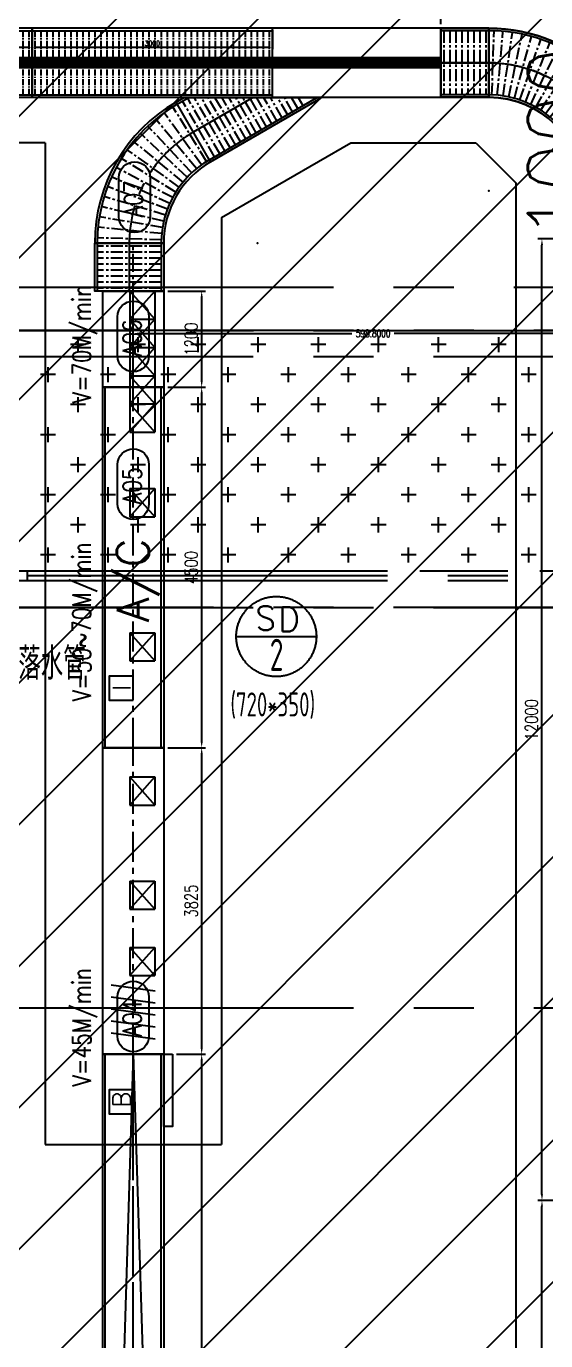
# Model space of a CAD drawing. Extents: x -40736 to 367926, y -65544 to 37405.
# Drawn here: x 344458 to 345106, y -52258 to -50618 of the extents above; entities that cross this region are included whole.
import ezdxf
from ezdxf.enums import TextEntityAlignment as Align

# ---------------------------------------------------------------- set-up
doc = ezdxf.new("R2010")
doc.units = 0
doc.header["$LTSCALE"] = 600
doc.header["$MEASUREMENT"] = 0
for name, pattern in [('CENTER', [2, 1.25, -0.25, 0.25, -0.25]), ('CENTER2', [1.125, 0.75, -0.125, 0.125, -0.125]), ('PHANTOM', [2.5, 1.25, -0.25, 0.25, -0.25, 0.25, -0.25])]:
    doc.linetypes.add(name, pattern=pattern)
doc.layers.get('0').update_dxf_attribs({"linetype": 'CONTINUOUS'})
doc.layers.get('DEFPOINTS').update_dxf_attribs({"linetype": 'CONTINUOUS'})
for name, color, linetype in [('0-1F_OHCV', 6, 'CONTINUOUS'), ('0-CV-DIM', 3, 'CONTINUOUS'), ('0-入荷', 11, 'CONTINUOUS'), ('0-架台', 232, 'CONTINUOUS'), ('0-機台細部', 7, 'CONTINUOUS'), ('0-機號', 4, 'CONTINUOUS'), ('0-滾筒細部', 3, 'CONTINUOUS'), ('0-記號', 3, 'CONTINUOUS'), ('底圖', 253, 'CONTINUOUS'), ('規劃圖', 253, 'CONTINUOUS')]:
    doc.layers.add(name, color=color, linetype=linetype)
doc.styles.add('AEH', font='SIMPLEX.SHX', dxfattribs={"bigfont": 'AE.SHX'})
doc.styles.add('CHINESET', font='ISOCP.SHX', dxfattribs={"width": 0.7, "bigfont": 'CHINESET.SHX'})
doc.styles.get("Standard").update_dxf_attribs({"font": 'txt.shx', "width": 0.75, "bigfont": 'chineset.shx'})
doc.dimstyles.get("Standard").update_dxf_attribs({"dimtxt": 0.18, "dimasz": 0.18, "dimexe": 0.18, "dimexo": 0.0625, "dimgap": 0.09, "dimtad": 0, "dimtih": 1, "dimtoh": 1, "dimdec": 4, "dimzin": 0, "dimdsep": 46, "dimtxsty": 'Standard', "dimcen": 0.09, "dimadec": 0, "dimazin": 0, "dimtfac": 1, "dimtdec": 4, "dimtofl": 0, "dimtmove": 0, "dimatfit": 3, "dimfxl": 0, "dimtolj": 1, "dimtzin": 0, "dimarcsym": 0})

# ---------------------------------------------------------------- blocks, each defined once
blk = doc.blocks.new('90curve')
for p, q in [((-1170, 0), (-2030, 0)), ((0, -1170), (0, -2030))]:
    blk.add_line(p, q)
for points in [[(-2030, 0), (-1170, 0), (-1170, 600), (-2030, 600)], [(0, -2030), (600, -2030), (600, -1170), (0, -1170)]]:
    blk.add_lwpolyline(points, close=True)
for radius in [2030, 1170]:
    blk.add_arc((0, 0), radius, 180, 270)
at = {"linetype": 'CENTER'}
blk.add_arc((0, 0), 1600, 180, 270, dxfattribs=at)
blk.add_point((0, 0))
blk = doc.blocks.new('*D396')
at = {"layer": '0-CV-DIM', "color": 0, "lineweight": -2}
for p, q in [((7019, 9214), (7019, 9721)), ((14444, 9214), (14444, 9721)), ((7094, 9671), (14369, 9671))]:
    blk.add_line(p, q, dxfattribs=at)
at = {"layer": '0-CV-DIM', "color": 0}
for points in [[(7094, 9683), (7094, 9658), (7019, 9671)], [(14369, 9683), (14369, 9658), (14444, 9671)]]:
    blk.add_solid(points, dxfattribs=at)
at = {"layer": 'DEFPOINTS', "color": 0}
for p in [(14444, 9671), (7019, 9164), (14444, 9164)]:
    blk.add_point(p, dxfattribs=at)
at = {"layer": '0-CV-DIM', "color": 0, "insert": (10731, 9801), "char_height": 160, "attachment_point": 5}
blk.add_mtext('\\A1;7425', dxfattribs=at)
blk = doc.blocks.new('*D397')
at = {"layer": '0-CV-DIM', "color": 0, "lineweight": -2}
for p, q in [((14444, 9214), (14444, 9721)), ((26444, 9214), (26444, 9721)), ((14519, 9671), (26369, 9671))]:
    blk.add_line(p, q, dxfattribs=at)
at = {"layer": '0-CV-DIM', "color": 0}
for points in [[(14519, 9683), (14519, 9658), (14444, 9671)], [(26369, 9683), (26369, 9658), (26444, 9671)]]:
    blk.add_solid(points, dxfattribs=at)
at = {"layer": 'DEFPOINTS', "color": 0}
for p in [(26444, 9671), (14444, 9164), (26444, 9164)]:
    blk.add_point(p, dxfattribs=at)
at = {"layer": '0-CV-DIM', "color": 0, "insert": (20444, 9801), "char_height": 160, "attachment_point": 5}
blk.add_mtext('\\A1;12000', dxfattribs=at)
blk = doc.blocks.new('CURVE_90')
for p, q in [((1600, 1170), (1600, 2030)), ((1600, 2000), (2200, 2000)), ((1600, 1200), (2200, 1200)), ((430, 0), (-430, 0)), ((-400, 0), (-400, -600)), ((400, 0), (400, -600))]:
    blk.add_line(p, q)
at = {"color": 1}
for p, q in [((1600, 1600), (2200, 1600)), ((0, 0), (0, -600))]:
    blk.add_line(p, q, dxfattribs=at)
for points in [[(1600, 1170), (2200, 1170), (2200, 2030), (1600, 2030)], [(-430, 0), (-430, -600), (430, -600), (430, 0)]]:
    blk.add_lwpolyline(points, close=True)
for radius in [2030, 2000, 1200, 1170]:
    blk.add_arc((1600, 0), radius, 90, 180)
at = {"color": 1, "linetype": 'CENTER'}
blk.add_arc((1600, 0), 1600, 90, 180, dxfattribs=at)
blk.add_point((1600, 0))
at = {"layer": '0-滾筒細部', "color": 1, "linetype": 'CENTER', "ltscale": 0.2}
for p, q in [((1416, 1186), (1294, 1976)), ((1488, 1195), (1414, 1991)), ((1561, 1199), (1535, 1999)), ((1638, 1200), (1638, 2000)), ((1712, 1200), (1712, 2000)), ((1788, 1200), (1788, 2000)), ((1862, 1200), (1862, 2000)), ((1938, 1200), (1938, 2000)), ((2012, 1200), (2012, 2000)), ((2088, 1200), (2088, 2000)), ((2162, 1200), (2162, 2000)), ((1138, 1107), (830, 1846)), ((1206, 1133), (943, 1889)), ((1275, 1155), (1058, 1925)), ((1345, 1173), (1175, 1954)), ((946, 1006), (510, 1677)), ((1008, 1044), (613, 1740)), ((1072, 1078), (720, 1796)), ((829, 920), (316, 1533)), ((886, 965), (411, 1608)), ((724, 820), (140, 1367)), ((775, 872), (225, 1453)), ((632, 709), (-14, 1181)), ((676, 766), (60, 1277)), ((591, 649), (-82, 1082)), ((520, 523), (-200, 871)), ((553, 587), (-144, 978)), ((490, 456), (-250, 761)), ((443, 319), (-328, 532)), ((465, 389), (-292, 648)), ((426, 249), (-357, 415)), ((405, 106), (-392, 176)), ((413, 178), (-378, 296)), ((401, 39), (-399, 65)), ((-400, -38), (400, -38)), ((-400, -112), (400, -112)), ((-400, -188), (400, -188)), ((-400, -262), (400, -262)), ((-400, -338), (400, -338)), ((-400, -413), (400, -413)), ((-400, -488), (400, -488)), ((-400, -563), (400, -563))]:
    blk.add_line(p, q, dxfattribs=at)
blk = doc.blocks.new('*D404')
at = {"layer": '0-CV-DIM', "color": 0, "lineweight": -2}
for p, q in [((29124, 49034), (29696, 49034)), ((29646, 48959), (29646, 11009)), ((29124, 10934), (29696, 10934))]:
    blk.add_line(p, q, dxfattribs=at)
at = {"layer": '0-CV-DIM', "color": 0}
for points in [[(29633, 48959), (29658, 48959), (29646, 49034)], [(29633, 11009), (29658, 11009), (29646, 10934)]]:
    blk.add_solid(points, dxfattribs=at)
at = {"layer": 'DEFPOINTS', "color": 0}
for p in [(29074, 49034), (29074, 10934), (29646, 10934)]:
    blk.add_point(p, dxfattribs=at)
at = {"layer": '0-CV-DIM', "color": 0, "insert": (29516, 29984), "char_height": 160, "attachment_point": 5, "rotation": 90}
blk.add_mtext('\\A1;38100', dxfattribs=at)
blk = doc.blocks.new('*D92')
at = {"layer": '0-滾筒細部', "color": 0, "lineweight": -2}
for p, q in [((0, 840), (0, 600)), ((3000, 840), (3000, 600)), ((2970, 620), (30, 620))]:
    blk.add_line(p, q, dxfattribs=at)
at = {"layer": '0-滾筒細部', "color": 0}
for points in [[(30, 625), (30, 615), (0, 620)], [(2970, 625), (2970, 615), (3000, 620)]]:
    blk.add_solid(points, dxfattribs=at)
at = {"layer": 'DEFPOINTS', "color": 0}
for p in [(0, 860), (3000, 860), (0, 620)]:
    blk.add_point(p, dxfattribs=at)
at = {"layer": '0-滾筒細部', "color": 0, "insert": (1500, 672), "char_height": 64, "attachment_point": 5}
blk.add_mtext('\\A1;3000', dxfattribs=at)
blk = doc.blocks.new('roller_FF_800')
at = {"color": 1, "linetype": 'CENTER', "ltscale": 0.1}
blk.add_line((0, -400), (0, 400), dxfattribs=at)
blk = doc.blocks.new('platform')
at = {"layer": '0-架台'}
for p, q in [((35900, -13094), (34715, -13094)), ((35900, -13094), (35900, -25594)), ((38100, -14024), (39715, -13094)), ((39715, -13094), (41276, -13094)), ((41276, -13094), (41776, -13594)), ((41776, -13594), (41776, -34544)), ((38100, -14024), (38100, -25594)), ((35900, -25594), (38100, -25594))]:
    blk.add_line(p, q, dxfattribs=at)
blk = doc.blocks.new('1F-2141')
at = {"color": 15, "linetype": 'PHANTOM'}
for p, q in [((15298.266919, 94824.964645), (15266.866919, 94824.964645)), ((15266.866919, 94824.964645), (15266.866919, 94789.764645)), ((15298.266919, 94824.964645), (15266.866919, 94789.764645)), ((15298.266919, 94789.764645), (15266.866919, 94824.964645)), ((15298.266919, 94824.964645), (15298.266919, 94789.764645)), ((15298.266919, 94789.764645), (15266.866919, 94789.764645))]:
    blk.add_line(p, q, dxfattribs=at)
blk = doc.blocks.new('1F-2142')
at = {"color": 15, "linetype": 'PHANTOM'}
for p, q in [((15298.266919, 94789.764645), (15266.866919, 94789.764645)), ((15266.866919, 94789.764645), (15266.866919, 94754.564645)), ((15298.266919, 94789.764645), (15266.866919, 94754.564645)), ((15298.266919, 94754.564645), (15266.866919, 94789.764645)), ((15298.266919, 94789.764645), (15298.266919, 94754.564645)), ((15298.266919, 94754.564645), (15266.866919, 94754.564645))]:
    blk.add_line(p, q, dxfattribs=at)
blk = doc.blocks.new('1F-2143')
at = {"color": 15, "linetype": 'PHANTOM'}
for p, q in [((15298.266919, 94754.564645), (15266.866919, 94754.564645)), ((15266.866919, 94754.564645), (15266.866919, 94719.364645)), ((15298.266919, 94754.564645), (15266.866919, 94719.364645)), ((15298.266919, 94719.364645), (15266.866919, 94754.564645)), ((15298.266919, 94754.564645), (15298.266919, 94719.364645)), ((15298.266919, 94719.364645), (15266.866919, 94719.364645))]:
    blk.add_line(p, q, dxfattribs=at)
blk = doc.blocks.new('1F-2144')
at = {"color": 15, "linetype": 'PHANTOM'}
for p, q in [((15298.266919, 94719.364645), (15266.866919, 94719.364645)), ((15266.866919, 94719.364645), (15266.866919, 94684.164645)), ((15298.266919, 94719.364645), (15266.866919, 94684.164645)), ((15298.266919, 94684.164645), (15266.866919, 94719.364645)), ((15298.266919, 94719.364645), (15298.266919, 94684.164645)), ((15298.266919, 94684.164645), (15266.866919, 94684.164645))]:
    blk.add_line(p, q, dxfattribs=at)
blk = doc.blocks.new('1F-2145')
at = {"color": 15, "linetype": 'PHANTOM'}
for p, q in [((15298.266919, 94684.164645), (15266.866919, 94684.164645)), ((15266.866919, 94684.164645), (15266.866919, 94648.964645)), ((15298.266919, 94684.164645), (15266.866919, 94648.964645)), ((15298.266919, 94648.964645), (15266.866919, 94684.164645)), ((15298.266919, 94684.164645), (15298.266919, 94648.964645)), ((15298.266919, 94648.964645), (15266.866919, 94648.964645))]:
    blk.add_line(p, q, dxfattribs=at)
blk = doc.blocks.new('1F-2146')
at = {"color": 15, "linetype": 'PHANTOM'}
for p, q in [((15298.266919, 94578.564645), (15266.866919, 94578.564645)), ((15266.866919, 94578.564645), (15266.866919, 94543.364645)), ((15298.266919, 94578.564645), (15266.866919, 94543.364645)), ((15298.266919, 94543.364645), (15266.866919, 94578.564645)), ((15298.266919, 94578.564645), (15298.266919, 94543.364645)), ((15298.266919, 94543.364645), (15266.866919, 94543.364645))]:
    blk.add_line(p, q, dxfattribs=at)
blk = doc.blocks.new('1F-2147')
at = {"color": 15, "linetype": 'PHANTOM'}
for p, q in [((15298.266919, 94398.564645), (15266.866919, 94398.564645)), ((15266.866919, 94398.564645), (15266.866919, 94363.364645)), ((15298.266919, 94398.564645), (15266.866919, 94363.364645)), ((15298.266919, 94363.364645), (15266.866919, 94398.564645)), ((15298.266919, 94398.564645), (15298.266919, 94363.364645)), ((15298.266919, 94363.364645), (15266.866919, 94363.364645))]:
    blk.add_line(p, q, dxfattribs=at)
blk = doc.blocks.new('1F-2148')
at = {"color": 15, "linetype": 'PHANTOM'}
for p, q in [((15298.266919, 94218.564645), (15266.866919, 94218.564645)), ((15266.866919, 94218.564645), (15266.866919, 94183.364645)), ((15298.266919, 94218.564645), (15266.866919, 94183.364645)), ((15298.266919, 94183.364645), (15266.866919, 94218.564645)), ((15298.266919, 94218.564645), (15298.266919, 94183.364645)), ((15298.266919, 94183.364645), (15266.866919, 94183.364645))]:
    blk.add_line(p, q, dxfattribs=at)
blk = doc.blocks.new('1F-2149')
at = {"color": 15, "linetype": 'PHANTOM'}
for p, q in [((15298.266919, 94038.564645), (15266.866919, 94038.564645)), ((15266.866919, 94038.564645), (15266.866919, 94003.364645)), ((15298.266919, 94038.564645), (15266.866919, 94003.364645)), ((15298.266919, 94003.364645), (15266.866919, 94038.564645)), ((15298.266919, 94038.564645), (15298.266919, 94003.364645)), ((15298.266919, 94003.364645), (15266.866919, 94003.364645))]:
    blk.add_line(p, q, dxfattribs=at)
blk = doc.blocks.new('Blet_CV_WWW')
blk.add_line((1200, 380), (1200, -380))
at = {"color": 1}
blk.add_line((0, 0), (1200, 0), dxfattribs=at)
blk.add_lwpolyline([(0, 380), (0, -380), (1200, -380), (1200, 380)], close=True)
blk = doc.blocks.new('A$C68EF232B')
for p, q in [((0, 730), (12220, 730)), ((0, 30), (12220, 30))]:
    blk.add_line(p, q)
at = {"color": 1, "linetype": 'CENTER'}
blk.add_line((-1000, 380), (12220, 380), dxfattribs=at)
for points in [[(12220, 870), (11320, 870), (11320, 760), (12220, 760)], [(0, 760), (-1000, 760), (-1000, 0), (0, 0)], [(0, 0), (12220, 0), (12220, 760), (0, 760)]]:
    blk.add_lwpolyline(points, close=True)
blk = doc.blocks.new('A$C24A45E0A')
for p, q in [((1445, 1013), (1015, 1758)), ((860, 0), (0, 0))]:
    blk.add_line(p, q)
for radius in [2030, 2000, 1200, 1170]:
    blk.add_arc((2030, 0), radius, 120, 180)
at = {"color": 1, "linetype": 'CENTER'}
blk.add_arc((2030, 0), 1600, 120, 180, dxfattribs=at)
blk.add_point((2030, 0))
blk = doc.blocks.new('A$C074F71BD')
at = {"color": 1, "linetype": 'CENTER'}
blk.add_line((2729, 2850), (913, 2850), dxfattribs=at)
for p, q in [((1015, 2358), (1106, 2410)), ((1030, 2332), (1166, 2410)), ((2826, 2410), (1106, 2410)), ((1430, 1639), (2766, 2410)), ((1445, 1613), (2826, 2410)), ((30, 600), (30, 0)), ((830, 600), (830, 0))]:
    blk.add_line(p, q)
at = {"color": 1}
for p, q in [((1230, 1986), (1966, 2410)), ((430, 600), (430, 0))]:
    blk.add_line(p, q, dxfattribs=at)
blk.add_lwpolyline([(0, 600), (860, 600), (860, 0), (0, 0)], close=True)
at = {"layer": '0-滾筒細部', "color": 1, "linetype": 'CENTER', "ltscale": 0.2}
for p, q in [((1396, 1619), (974, 2298)), ((1495, 1677), (1095, 2370)), ((1560, 1714), (1160, 2407)), ((1625, 1752), (1245, 2410)), ((1690, 1789), (1331, 2410)), ((1755, 1827), (1418, 2410)), ((1820, 1864), (1504, 2410)), ((1885, 1902), (1591, 2410)), ((1950, 1939), (1678, 2410)), ((2015, 1977), (1764, 2410)), ((2080, 2014), (1851, 2410)), ((2144, 2052), (1937, 2410)), ((2209, 2089), (2024, 2410)), ((2274, 2127), (2111, 2410)), ((2339, 2164), (2197, 2410)), ((2404, 2202), (2284, 2410)), ((2469, 2239), (2370, 2410)), ((2534, 2277), (2457, 2410)), ((2599, 2314), (2544, 2410)), ((1269, 1528), (761, 2146)), ((1331, 1575), (865, 2226)), ((1210, 1476), (663, 2060)), ((1102, 1361), (484, 1869)), ((1154, 1420), (570, 1967)), ((1011, 1234), (332, 1656)), ((1055, 1299), (404, 1765)), ((972, 1166), (266, 1543)), ((937, 1095), (208, 1425)), ((882, 948), (116, 1181)), ((907, 1023), (158, 1304)), ((861, 872), (82, 1054)), ((846, 795), (57, 926)), ((831, 639), (31, 665)), ((831, 639), (31, 665)), ((836, 718), (40, 796)), ((830, 562), (30, 562)), ((830, 487), (30, 487)), ((830, 412), (30, 412)), ((830, 337), (30, 337)), ((830, 262), (30, 262)), ((830, 187), (30, 187)), ((830, 112), (30, 112)), ((830, 37), (30, 37))]:
    blk.add_line(p, q, dxfattribs=at)
blk.add_blockref('A$C24A45E0A', (0, 600))
blk = doc.blocks.new('*D369')
at = {"color": 0, "lineweight": -2}
for p, q in [((30395, 1916), (30395, 1442)), ((31595, 1916), (31595, 1442)), ((31520, 1492), (30470, 1492))]:
    blk.add_line(p, q, dxfattribs=at)
at = {"color": 0}
for points in [[(30470, 1504), (30470, 1479), (30395, 1492)], [(31520, 1504), (31520, 1479), (31595, 1492)]]:
    blk.add_solid(points, dxfattribs=at)
at = {"layer": 'DEFPOINTS', "color": 0}
for p in [(30395, 1966), (31595, 1966), (30395, 1492)]:
    blk.add_point(p, dxfattribs=at)
at = {"color": 0, "insert": (30995, 1622), "char_height": 160, "attachment_point": 5}
blk.add_mtext('\\A1;1200', dxfattribs=at)
blk = doc.blocks.new('*D370')
at = {"color": 0, "lineweight": -2}
for p, q in [((25895, 1916), (25895, 1442)), ((30395, 1916), (30395, 1442)), ((30320, 1492), (25970, 1492))]:
    blk.add_line(p, q, dxfattribs=at)
at = {"color": 0}
for points in [[(25970, 1504), (25970, 1479), (25895, 1492)], [(30320, 1504), (30320, 1479), (30395, 1492)]]:
    blk.add_solid(points, dxfattribs=at)
at = {"layer": 'DEFPOINTS', "color": 0}
for p in [(25895, 1966), (30395, 1966), (25895, 1492)]:
    blk.add_point(p, dxfattribs=at)
at = {"color": 0, "insert": (28145, 1622), "char_height": 160, "attachment_point": 5}
blk.add_mtext('\\A1;4500', dxfattribs=at)
blk = doc.blocks.new('*D371')
at = {"color": 0, "lineweight": -2}
for p, q in [((22070, 1806), (22070, 1442)), ((25895, 1916), (25895, 1442)), ((25820, 1492), (22145, 1492))]:
    blk.add_line(p, q, dxfattribs=at)
at = {"color": 0}
for points in [[(22145, 1504), (22145, 1479), (22070, 1492)], [(25820, 1504), (25820, 1479), (25895, 1492)]]:
    blk.add_solid(points, dxfattribs=at)
at = {"layer": 'DEFPOINTS', "color": 0}
for p in [(22070, 1856), (25895, 1966), (22070, 1492)]:
    blk.add_point(p, dxfattribs=at)
at = {"color": 0, "insert": (23982, 1622), "char_height": 160, "attachment_point": 5}
blk.add_mtext('\\A1;3825', dxfattribs=at)
blk = doc.blocks.new('*D372')
at = {"color": 0, "lineweight": -2}
for p, q in [((8850, 1916), (8850, 1442)), ((22070, 1806), (22070, 1442)), ((21995, 1492), (8925, 1492))]:
    blk.add_line(p, q, dxfattribs=at)
at = {"color": 0}
for points in [[(8925, 1504), (8925, 1479), (8850, 1492)], [(21995, 1504), (21995, 1479), (22070, 1492)]]:
    blk.add_solid(points, dxfattribs=at)
at = {"layer": 'DEFPOINTS', "color": 0}
for p in [(8850, 1966), (22070, 1856), (8850, 1492)]:
    blk.add_point(p, dxfattribs=at)
at = {"color": 0, "insert": (15460, 1622), "char_height": 160, "attachment_point": 5}
blk.add_mtext('\\A1;13220', dxfattribs=at)
blk = doc.blocks.new('CC_001')
at = {"color": 15}
for p, q in [((688, -275), (762, 275)), ((838, -275), (912, 275)), ((988, -275), (1062, 275)), ((1138, -275), (1212, 275)), ((1288, -275), (1362, 275))]:
    blk.add_line(p, q, dxfattribs=at)
at = {"color": 1, "linetype": 'CENTER', "ltscale": 0.5}
blk.add_line((500, 0), (4325, 0), dxfattribs=at)
blk.add_lwpolyline([(500, 380), (4325, 380), (4325, -380), (500, -380)], close=True)
at = {"color": 0, "linetype": 'ByBlock', "extrusion": (0, 0, -1), "xscale": 10, "yscale": 10, "zscale": -10, "rotation": 90}
blk.add_blockref('1F-2149', (938553, -152939), dxfattribs=at)
blk = doc.blocks.new('A$C420C0A8B')
blk.add_lwpolyline([(0, 0), (300, 0), (300, 300), (0, 300)], close=True)
blk.add_text('B', height=220).set_placement((80, 35))
blk = doc.blocks.new('A$C46C37F3C')
blk.add_lwpolyline([(0, 0), (300, 0), (300, 300), (0, 300)], close=True)
blk.add_text('I', height=220).set_placement((118, 35))
blk = doc.blocks.new('*D475')
at = {"layer": 'DEFPOINTS', "color": 0}
for p in [(1021.1, 3426.6), (422.3, 3359.5), (1021.1, 3359.5)]:
    blk.add_point(p, dxfattribs=at)
at = {"layer": '規劃圖', "color": 0, "lineweight": -2}
for p, q in [((422.3, 3362.6), (422.3, 3435.6)), ((1021.1, 3362.6), (1021.1, 3435.6)), ((431.3, 3426.6), (695.2, 3426.6)), ((1012.1, 3426.6), (748.1, 3426.6))]:
    blk.add_line(p, q, dxfattribs=at)
at = {"layer": '規劃圖', "color": 0}
for points in [[(431.3, 3428.1), (431.3, 3425.1), (422.3, 3426.6)], [(1012.1, 3428.1), (1012.1, 3425.1), (1021.1, 3426.6)]]:
    blk.add_solid(points, dxfattribs=at)
at = {"layer": '規劃圖', "color": 0, "insert": (721.7, 3426.6), "char_height": 9, "attachment_point": 5}
blk.add_mtext('\\A1;598.8000', dxfattribs=at)
blk = doc.blocks.new('A$C3BB94408')
for p, q in [((0.00007, 830.00009), (3000.00007, 830.00009)), ((0.00007, 30.00009), (3000.00007, 30.00009))]:
    blk.add_line(p, q)
at = {"color": 1, "linetype": 'CENTER'}
blk.add_line((0.00007, 430.00009), (3000.00007, 430.00009), dxfattribs=at)
blk.add_lwpolyline([(0.00007, 0.00009), (3000.00007, 0.00009), (3000.00007, 860.00009), (0.00007, 860.00009)], close=True)
at = {"layer": '0-滾筒細部'}
for p in [(37.50007, 430.00009), (112.50007, 430.00009), (187.50007, 430.00009), (262.50007, 430.00009), (337.50007, 430.00009), (412.50007, 430.00009), (487.50007, 430.00009), (562.50007, 430.00009), (637.50007, 430.00009), (712.50007, 430.00009), (787.50007, 430.00009), (862.50007, 430.00009), (937.50007, 430.00009), (1012.50007, 430.00009), (1087.50007, 430.00009), (1162.50007, 430.00009), (1237.50007, 430.00009), (1312.50007, 430.00009), (1387.50007, 430.00009), (1462.50007, 430.00009), (1537.50007, 430.00009), (1612.50007, 430.00009), (1687.50007, 430.00009), (1762.50007, 430.00009), (1837.50007, 430.00009), (1912.50007, 430.00009), (1987.50007, 430.00009), (2062.50007, 430.00009), (2137.50007, 430.00009), (2212.50007, 430.00009), (2287.50007, 430.00009), (2362.50007, 430.00009), (2437.50007, 430.00009), (2512.50007, 430.00009), (2587.50007, 430.00009), (2662.50007, 430.00009), (2737.50007, 430.00009), (2812.50007, 430.00009), (2887.50007, 430.00009), (2962.50007, 430.00009)]:
    blk.add_blockref('roller_FF_800', p, dxfattribs=at)
dim = blk.add_linear_dim(base=(0.00007, 620.00009), p1=(3000.00007, 860.00009), p2=(0.00007, 860.00009), dimstyle='Standard', override={"dimscale": 20}, dxfattribs=at)
dim.commit()
dim.dimension.update_dxf_attribs({"geometry": '*D92', "text_midpoint": (1500.00007, 672.00009)})
blk = doc.blocks.new('A$C77002C3D')
at = {"layer": '0-1F_OHCV'}
blk.add_line((28643.86639, 49033.91636), (28643.86633, 10333.91631), dxfattribs=at)
at = {"layer": '0-1F_OHCV', "const_width": 150}
blk.add_lwpolyline([(28643.86639, 49033.91636), (28643.86633, 10933.91631)], dxfattribs=at)
at = {"layer": '0-1F_OHCV'}
blk.add_lwpolyline([(28213.86633, 10933.91631), (29073.86633, 10933.91631), (29073.86639, 49033.91636), (28213.86639, 49033.91636)], close=True, dxfattribs=at)
at = {"layer": '0-1F_OHCV', "xscale": -1}
blk.add_blockref('90curve', (27043.86633, 10333.91631), dxfattribs=at)
at = {"layer": '0-機台細部'}
for name, p, rotation in [('A$C3BB94408', (28213.86643, 19033.91632), 270), ('A$C3BB94408', (28213.86643, 16033.91632), 270), ('CURVE_90', (28643.86633, 10333.91631), 180)]:
    blk.add_blockref(name, p, dxfattribs=dict(at, rotation=rotation))
at = {"layer": '0-CV-DIM'}
dim = blk.add_linear_dim(base=(29645.604359918, 10933.9163076346), p1=(29073.86652189, 49033.9163608073), p2=(29073.8663306003, 10933.9163076346), angle=90, dimstyle='Standard', override={"dimscale": 50}, dxfattribs=at)
dim.commit()
dim.dimension.update_dxf_attribs({"geometry": '*D404', "text_midpoint": (29515.604359918, 29983.916334221)})
for base, p1, p2, override, picture, middle in [((14443.86622, 9670.60533), (7018.86649, 9163.91662), (14443.86622, 9163.91631), {"dimscale": 50}, '*D396', (10731.36636, 9800.60533)), ((26443.86633, 9670.60533), (14443.86622, 9163.91629), (26443.86633, 9163.91631), {"dimscale": 50, "dimtmove": 1}, '*D397', (20443.86628, 9800.60533))]:
    dim = blk.add_linear_dim(base=base, p1=p1, p2=p2, dimstyle='Standard', override=override, dxfattribs=at)
    dim.commit()
    dim.dimension.update_dxf_attribs({"geometry": picture, "text_midpoint": middle})
blk = doc.blocks.new('A$C14F25BC3')
at = {"color": 15}
for p, q in [((22257.49935, 2070.68868), (22332.49935, 2620.68868)), ((22407.49935, 2070.68868), (22482.49935, 2620.68868)), ((22557.49935, 2070.68868), (22632.49935, 2620.68868)), ((22707.49935, 2070.68868), (22782.49935, 2620.68868)), ((22857.49935, 2070.68868), (22932.49935, 2620.68868))]:
    blk.add_line(p, q, dxfattribs=at)
at = {"layer": '0-入荷', "color": 11}
for p, q in [((22069.99935, 2345.68866), (9849.99935, 2725.68866)), ((25894.99935, 2695.68866), (30394.99935, 2695.68866)), ((22069.99935, 2345.68866), (9849.99935, 1965.68866)), ((25894.99935, 1995.68866), (30394.99935, 1995.68866))]:
    blk.add_line(p, q, dxfattribs=at)
at = {"layer": '0-入荷', "color": 11, "linetype": 'CENTER', "ltscale": 0.5}
for p, q in [((9849.99935, 2345.68866), (22069.99935, 2345.68866)), ((22069.99935, 2345.68866), (25894.99935, 2345.68866)), ((25894.99935, 2345.68866), (30394.99935, 2345.68866))]:
    blk.add_line(p, q, dxfattribs=at)
at = {"layer": '0-入荷', "color": 11, "linetype": 'CENTER', "ltscale": 0.3}
blk.add_line((30394.99935, 2345.68866), (32194.99935, 2345.68866), dxfattribs=at)
at = {"layer": '0-入荷', "color": 11}
for points in [[(32194.99935, 1965.68866), (31594.99935, 1965.68866), (31594.99935, 2825.68866), (32194.99935, 2825.68866)], [(9849.99935, 2725.68866), (22069.99935, 2725.68866), (22069.99935, 1965.68866), (9849.99935, 1965.68866)], [(22069.99935, 2725.68866), (25894.99935, 2725.68866), (25894.99935, 1965.68866), (22069.99935, 1965.68866)], [(25894.99935, 2725.68866), (30394.99935, 2725.68866), (30394.99935, 1965.68866), (25894.99935, 1965.68866)], [(30394.99935, 2725.68866), (31594.99935, 2725.68866), (31594.99935, 1965.68866), (30394.99935, 1965.68866)]]:
    blk.add_lwpolyline(points, close=True, dxfattribs=at)
at = {"layer": '0-機號'}
for points in [[(22784.89263, 2149.83574), (22294.99935, 2149.83574, -1), (22294.99935, 2541.54154), (22784.89263, 2541.54154, -1)], [(31275.10061, 2149.83576), (30785.20733, 2149.83576, -1), (30785.20733, 2541.54156), (31275.10061, 2541.54156, -1)], [(33010.98982, 2133.41927), (32521.09654, 2133.41927, -1), (32521.09654, 2525.12507), (33010.98982, 2525.12507, -1)]]:
    blk.add_lwpolyline(points, format="xyb", close=True, dxfattribs=at)
at = {"layer": '0-機號', "color": 7}
blk.add_lwpolyline([(29429.67817, 2149.83576), (28939.78489, 2149.83576, -1), (28939.78489, 2541.54156), (29429.67817, 2541.54156, -1)], format="xyb", close=True, dxfattribs=at)
at = {"color": 0, "linetype": 'ByBlock', "extrusion": (0, 0, -1), "xscale": 10, "yscale": 10, "zscale": -10, "rotation": 90}
for name, p in [('1F-2149', (916154.6471, -150592.98051)), ('1F-2148', (916654.6471, -150592.98051)), ('1F-2147', (916654.6471, -150592.98051)), ('1F-2146', (916654.6471, -150592.98051)), ('1F-2145', (916654.6471, -150592.98051)), ('1F-2144', (916654.6471, -150592.98051)), ('1F-2143', (916654.6471, -150592.98051)), ('1F-2142', (916654.6471, -150592.98051)), ('1F-2141', (916654.6471, -150592.98051))]:
    blk.add_blockref(name, p, dxfattribs=at)
at = {"layer": '0-機台細部', "rotation": 270}
blk.add_blockref('A$C074F71BD', (31594.9997, 2825.68849), dxfattribs=at)
at = {"layer": '0-機台細部', "extrusion": (0, 0, -1), "zscale": -1, "rotation": 180}
for name, p in [('A$C68EF232B', (-9849.99905, 2725.68878)), ('Blet_CV_WWW', (-30394.99935, 2345.68866))]:
    blk.add_blockref(name, p, dxfattribs=at)
at = {"layer": '0-機台細部'}
blk.add_blockref('CC_001', (21569.99935, 2345.68866), dxfattribs=at)
at = {"layer": '0-記號', "extrusion": (0, 0, -1), "xscale": -1, "zscale": -1}
for name, p in [('A$C420C0A8B', (-21324.03076, 2345.68866)), ('A$C46C37F3C', (-26487.97494, 2345.68866))]:
    blk.add_blockref(name, p, dxfattribs=at)
at = {"text_generation_flag": 6}
blk.add_text('A/C', height=400, rotation=180, dxfattribs=at).set_placement((27462.32455, 2149.50226))
at = {"layer": '0-機號', "text_generation_flag": 6, "width": 0.8}
for s, p in [('V=45M/min', (22407.6377, 2972.18789)), ('V=50~70M/min', (27468.18333, 2972.18789)), ('V=70M/min', (30934.70177, 2972.18789)), ('A04', (22521.35955, 2359.38624)), ('A06', (31011.56753, 2359.38626)), ('A07', (32747.45674, 2342.96977))]:
    blk.add_text(s, height=230.4, rotation=180, dxfattribs=at).set_placement(p, align=Align.MIDDLE)
at = {"layer": '0-機號', "color": 7, "text_generation_flag": 6, "width": 0.8}
blk.add_text('A05', height=230.4, rotation=180, dxfattribs=at).set_placement((29166.14509, 2359.38626), align=Align.MIDDLE)
for base, p1, p2, override, picture, middle in [((8849.99935, 1491.74816), (22069.99935, 1855.68866), (8849.99935, 1965.68866), {"dimscale": 50, "dimtmove": 1}, '*D372', (15459.99935, 1621.74816)), ((22069.99935, 1491.74816), (25894.99935, 1965.68866), (22069.99935, 1855.68866), {"dimscale": 50, "dimtmove": 1}, '*D371', (23982.49935, 1621.74816)), ((25894.99935, 1491.74816), (30394.99935, 1965.68866), (25894.99935, 1965.68866), {"dimscale": 50, "dimtmove": 1}, '*D370', (28144.99935, 1621.74816)), ((30394.99935, 1491.74816), (31594.99935, 1965.68866), (30394.99935, 1965.68866), {"dimscale": 50}, '*D369', (30994.99935, 1621.74816))]:
    dim = blk.add_linear_dim(base=base, p1=p1, p2=p2, dimstyle='Standard', override=override)
    dim.commit()
    dim.dimension.update_dxf_attribs({"geometry": picture, "text_midpoint": middle})
blk = doc.blocks.new('A$C1C6605B1')
at = {"layer": '規劃圖', "xscale": 0.09999999997671694, "yscale": 0.09999999997671694, "zscale": 0.09999999997671694}
blk.add_blockref('platform', (-3277.72048, 4973.90789), dxfattribs=at)
at = {"layer": '規劃圖', "xscale": 0.09999999997671694, "yscale": 0.09999999997671694, "zscale": 0.09999999997671694, "rotation": 90}
for name, p in [('A$C77002C3D', (1899.47115, 900.11336)), ('A$C14F25BC3', (656.84839, 320.00007))]:
    blk.add_blockref(name, p, dxfattribs=at)
at = {"layer": '規劃圖'}
dim = blk.add_linear_dim(base=(1021.07952, 3426.59267), p1=(422.27952, 3359.5), p2=(1021.07952, 3359.5), angle=180, dimstyle='Standard', override={"dimscale": 50, "dimtfill": 1}, dxfattribs=at)
dim.commit()
dim.dimension.update_dxf_attribs({"geometry": '*D475', "text_midpoint": (721.67952, 3426.59267)})

msp = doc.modelspace()

# ---------------------------------------------------------------- hatches: boundary and pattern name
at = {"layer": '底圖'}
h = msp.add_hatch(dxfattribs=at)
h.set_pattern_fill('ANSI31', color=253, scale=1000, style=0)
h.set_pattern_definition([(45, (309308.72, -68899.45), (-88.38835, 88.38835), [])])
h.paths.add_polyline_path([(337466.29017, -53718.31705), (346391.28917, -53718.31705), (346391.28917, -49643.31765), (337466.29017, -49643.31765)])

# ---------------------------------------------------------------- linework, layer by layer
at = {"layer": '底圖', "linetype": 'CENTER2'}
for p, q in [((344391.28957, -50943.33166), (347391.28957, -50943.33166)), ((360391.28956, -50997.33166), (332391.28957, -50997.33166)), ((337391.28957, -50997.33166), (345358.78957, -50997.33166)), ((344531.77003, -51015.044), (344513.02003, -51015.044)), ((344522.39503, -51024.419), (344522.39503, -51005.669)), ((344606.77003, -51015.044), (344588.02003, -51015.044)), ((344597.39503, -51024.419), (344597.39503, -51005.669)), ((344681.77003, -51015.044), (344663.02003, -51015.044)), ((344672.39503, -51024.419), (344672.39503, -51005.669)), ((344756.77003, -51015.044), (344738.02003, -51015.044)), ((344747.39503, -51024.419), (344747.39503, -51005.669)), ((344831.77003, -51015.044), (344813.02003, -51015.044)), ((344822.39503, -51024.419), (344822.39503, -51005.669)), ((344906.77003, -51015.044), (344888.02003, -51015.044)), ((344897.39503, -51024.419), (344897.39503, -51005.669)), ((344981.77003, -51015.044), (344963.02003, -51015.044)), ((344972.39503, -51024.419), (344972.39503, -51005.669)), ((345056.77003, -51015.044), (345038.02003, -51015.044)), ((345047.39503, -51024.419), (345047.39503, -51005.669)), ((333491.07, -51029.83166), (361191.28956, -51029.83166)), ((344494.27003, -51052.544), (344475.52003, -51052.544)), ((344484.89503, -51061.919), (344484.89503, -51043.169)), ((344569.27003, -51052.544), (344550.52003, -51052.544)), ((344559.89503, -51061.919), (344559.89503, -51043.169)), ((344644.27003, -51052.544), (344625.52003, -51052.544)), ((344634.89503, -51061.919), (344634.89503, -51043.169)), ((344719.27003, -51052.544), (344700.52003, -51052.544)), ((344709.89503, -51061.919), (344709.89503, -51043.169)), ((344794.27003, -51052.544), (344775.52003, -51052.544)), ((344784.89503, -51061.919), (344784.89503, -51043.169)), ((344869.27003, -51052.544), (344850.52003, -51052.544)), ((344859.89503, -51061.919), (344859.89503, -51043.169)), ((344944.27003, -51052.544), (344925.52003, -51052.544)), ((344934.89503, -51061.919), (344934.89503, -51043.169)), ((345019.27003, -51052.544), (345000.52003, -51052.544)), ((345009.89503, -51061.919), (345009.89503, -51043.169)), ((345094.27003, -51052.544), (345075.52003, -51052.544)), ((345084.89503, -51061.919), (345084.89503, -51043.169)), ((344522.39503, -51099.419), (344522.39503, -51080.669)), ((344597.39503, -51099.419), (344597.39503, -51080.669)), ((344672.39503, -51099.419), (344672.39503, -51080.669)), ((344747.39503, -51099.419), (344747.39503, -51080.669)), ((344822.39503, -51099.419), (344822.39503, -51080.669)), ((344897.39503, -51099.419), (344897.39503, -51080.669)), ((344972.39503, -51099.419), (344972.39503, -51080.669)), ((345047.39503, -51099.419), (345047.39503, -51080.669)), ((344531.77003, -51090.044), (344513.02003, -51090.044)), ((344606.77003, -51090.044), (344588.02003, -51090.044)), ((344681.77003, -51090.044), (344663.02003, -51090.044)), ((344756.77003, -51090.044), (344738.02003, -51090.044)), ((344831.77003, -51090.044), (344813.02003, -51090.044)), ((344906.77003, -51090.044), (344888.02003, -51090.044)), ((344981.77003, -51090.044), (344963.02003, -51090.044)), ((345056.77003, -51090.044), (345038.02003, -51090.044)), ((344484.89503, -51136.919), (344484.89503, -51118.169)), ((344559.89503, -51136.919), (344559.89503, -51118.169)), ((344634.89503, -51136.919), (344634.89503, -51118.169)), ((344709.89503, -51136.919), (344709.89503, -51118.169)), ((344784.89503, -51136.919), (344784.89503, -51118.169)), ((344859.89503, -51136.919), (344859.89503, -51118.169)), ((344934.89503, -51136.919), (344934.89503, -51118.169)), ((345009.89503, -51136.919), (345009.89503, -51118.169)), ((345084.89503, -51136.919), (345084.89503, -51118.169)), ((344494.27003, -51127.544), (344475.52003, -51127.544)), ((344569.27003, -51127.544), (344550.52003, -51127.544)), ((344644.27003, -51127.544), (344625.52003, -51127.544)), ((344719.27003, -51127.544), (344700.52003, -51127.544)), ((344794.27003, -51127.544), (344775.52003, -51127.544)), ((344869.27003, -51127.544), (344850.52003, -51127.544)), ((344944.27003, -51127.544), (344925.52003, -51127.544)), ((345019.27003, -51127.544), (345000.52003, -51127.544)), ((345094.27003, -51127.544), (345075.52003, -51127.544)), ((344531.77003, -51165.044), (344513.02003, -51165.044)), ((344522.39503, -51174.419), (344522.39503, -51155.669)), ((344606.77003, -51165.044), (344588.02003, -51165.044)), ((344597.39503, -51174.419), (344597.39503, -51155.669)), ((344681.77003, -51165.044), (344663.02003, -51165.044)), ((344672.39503, -51174.419), (344672.39503, -51155.669)), ((344756.77003, -51165.044), (344738.02003, -51165.044)), ((344747.39503, -51174.419), (344747.39503, -51155.669)), ((344831.77003, -51165.044), (344813.02003, -51165.044)), ((344822.39503, -51174.419), (344822.39503, -51155.669)), ((344906.77003, -51165.044), (344888.02003, -51165.044)), ((344897.39503, -51174.419), (344897.39503, -51155.669)), ((344981.77003, -51165.044), (344963.02003, -51165.044)), ((344972.39503, -51174.419), (344972.39503, -51155.669)), ((345056.77003, -51165.044), (345038.02003, -51165.044)), ((345047.39503, -51174.419), (345047.39503, -51155.669)), ((344484.89503, -51211.919), (344484.89503, -51193.169)), ((344559.89503, -51211.919), (344559.89503, -51193.169)), ((344634.89503, -51211.919), (344634.89503, -51193.169)), ((344709.89503, -51211.919), (344709.89503, -51193.169)), ((344784.89503, -51211.919), (344784.89503, -51193.169)), ((344859.89503, -51211.919), (344859.89503, -51193.169)), ((344934.89503, -51211.919), (344934.89503, -51193.169)), ((345009.89503, -51211.919), (345009.89503, -51193.169)), ((345084.89503, -51211.919), (345084.89503, -51193.169)), ((344494.27003, -51202.544), (344475.52003, -51202.544)), ((344569.27003, -51202.544), (344550.52003, -51202.544)), ((344644.27003, -51202.544), (344625.52003, -51202.544)), ((344719.27003, -51202.544), (344700.52003, -51202.544)), ((344794.27003, -51202.544), (344775.52003, -51202.544)), ((344869.27003, -51202.544), (344850.52003, -51202.544)), ((344944.27003, -51202.544), (344925.52003, -51202.544)), ((345019.27003, -51202.544), (345000.52003, -51202.544)), ((345094.27003, -51202.544), (345075.52003, -51202.544)), ((344522.39503, -51249.419), (344522.39503, -51230.669)), ((344597.39503, -51249.419), (344597.39503, -51230.669)), ((344672.39503, -51249.419), (344672.39503, -51230.669)), ((344747.39503, -51249.419), (344747.39503, -51230.669)), ((344822.39503, -51249.419), (344822.39503, -51230.669)), ((344897.39503, -51249.419), (344897.39503, -51230.669)), ((344972.39503, -51249.419), (344972.39503, -51230.669)), ((345047.39503, -51249.419), (345047.39503, -51230.669)), ((344531.77003, -51240.044), (344513.02003, -51240.044)), ((344606.77003, -51240.044), (344588.02003, -51240.044)), ((344681.77003, -51240.044), (344663.02003, -51240.044)), ((344756.77003, -51240.044), (344738.02003, -51240.044)), ((344831.77003, -51240.044), (344813.02003, -51240.044)), ((344906.77003, -51240.044), (344888.02003, -51240.044)), ((344981.77003, -51240.044), (344963.02003, -51240.044)), ((345056.77003, -51240.044), (345038.02003, -51240.044)), ((344494.27003, -51277.544), (344475.52003, -51277.544)), ((344484.89503, -51286.919), (344484.89503, -51268.169)), ((344569.27003, -51277.544), (344550.52003, -51277.544)), ((344559.89503, -51286.919), (344559.89503, -51268.169)), ((344644.27003, -51277.544), (344625.52003, -51277.544)), ((344634.89503, -51286.919), (344634.89503, -51268.169)), ((344719.27003, -51277.544), (344700.52003, -51277.544)), ((344709.89503, -51286.919), (344709.89503, -51268.169)), ((344794.27003, -51277.544), (344775.52003, -51277.544)), ((344784.89503, -51286.919), (344784.89503, -51268.169)), ((344869.27003, -51277.544), (344850.52003, -51277.544)), ((344859.89503, -51286.919), (344859.89503, -51268.169)), ((344944.27003, -51277.544), (344925.52003, -51277.544)), ((344934.89503, -51286.919), (344934.89503, -51268.169)), ((345019.27003, -51277.544), (345000.52003, -51277.544)), ((345009.89503, -51286.919), (345009.89503, -51268.169)), ((345094.27003, -51277.544), (345075.52003, -51277.544)), ((345084.89503, -51286.919), (345084.89503, -51268.169)), ((344358.78957, -51297.33166), (344458.78957, -51297.33166)), ((344423.78957, -51297.33166), (345241.78957, -51297.33166)), ((344458.78957, -51297.33166), (344458.78957, -51309.33166)), ((344458.78957, -51297.33166), (345178.78957, -51297.33166)), ((344423.78957, -51309.33166), (344458.78957, -51309.33166)), ((344458.78957, -51303.33166), (345178.78957, -51303.33166)), ((344458.78957, -51309.33166), (345178.78957, -51309.33166)), ((333491.07, -51343.33166), (361991.28956, -51343.33166)), ((347391.28957, -51343.33166), (344391.28957, -51343.33166)), ((344719.81177, -51379.46393), (344819.81177, -51379.46393)), ((360391.28956, -51843.33166), (335391.28957, -51843.33166))]:
    msp.add_line(p, q, dxfattribs=at)
msp.add_ellipse((344769.81177, -51379.46393), major_axis=(35.35534, 35.35534), ratio=1, start_param=0.7853981634, end_param=7.0685834706, dxfattribs=at)

# ---------------------------------------------------------------- block references
at = {"layer": '底圖', "color": 253}
msp.add_blockref('A$C1C6605B1', (344169.01004, -54427.7968), dxfattribs=at)

# ---------------------------------------------------------------- texts
at = {"linetype": 'Continuous', "style": 'AEH'}
msp.add_text('1000', height=70, rotation=90, dxfattribs=at).set_placement((345153.6595, -50884.08654))
for s, p in [('S', (344743.73333, -51371.4472)), ('D', (344772.45646, -51372.97792))]:
    msp.add_text(s, height=30, dxfattribs=at).set_placement(p)
at = {"layer": '底圖', "linetype": 'CENTER2', "style": 'CHINESET', "width": 0.7}
for s, height, p in [('2', 40, (344761.6053, -51422.30509)), ('落水管', 40, (344447.80626, -51433.25566)), ('(720*350)', 30, (344712.50866, -51479.19378))]:
    msp.add_text(s, height=height, dxfattribs=at).set_placement(p)

doc.saveas('drawing.dxf')
